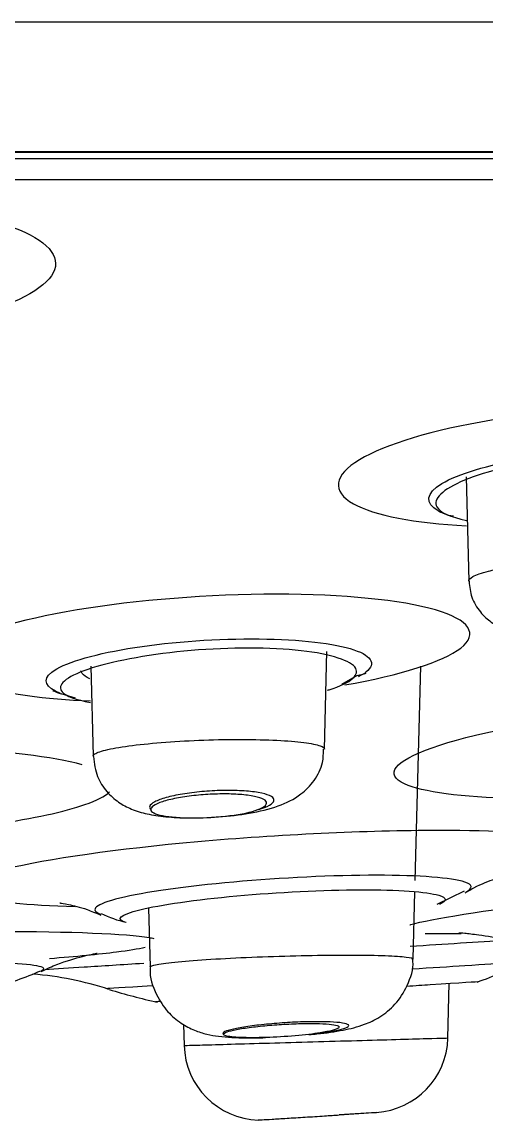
# Model space of a CAD drawing. Header units: millimetres. Extents: x -60 to 7633, y -2614 to 2146.
# Drawn here: x 3575.33 to 3581.4, y 1859.64 to 1873.98 of the extents above; entities that cross this region are included whole.
import ezdxf

# ---------------------------------------------------------------- set-up
doc = ezdxf.new("R2010")
doc.units = ezdxf.units.MM
doc.layers.get('0').update_dxf_attribs({"color": 250})

msp = doc.modelspace()

# ---------------------------------------------------------------- linework, layer by layer
at = {"linetype": 'Continuous'}
for p, q in [((3496.223, 1873.976), (3636.924, 1873.976)), ((3500.908, 1872.287), (3632.239, 1872.287)), ((3500.974, 1872.276), (3632.174, 1872.276)), ((3501.568, 1872.192), (3631.579, 1872.192)), ((3631.372, 1871.914), (3501.776, 1871.914)), ((3581.134, 1868.037), (3581.169, 1866.678)), ((3579.285, 1864.484), (3579.318, 1865.761)), ((3576.234, 1865.566), (3576.265, 1864.393)), ((3580.469, 1862.771), (3580.542, 1865.566)), ((3579.51, 1865.331), (3579.716, 1865.45)), ((3575.844, 1865.213), (3576.029, 1865.156)), ((3576.265, 1864.393), (3576.265, 1864.393)), ((3580.442, 1861.745), (3580.465, 1862.622)), ((3580.758, 1862.463), (3581.113, 1862.635)), ((3576.987, 1862.408), (3577.007, 1861.644)), ((3580.897, 1860.714), (3580.916, 1861.428)), ((3577.445, 1860.891), (3577.452, 1860.617)), ((3579.969, 1859.744), (3579.478, 1859.711)), ((3579.478, 1859.711), (3579.924, 1859.741)), ((3579.924, 1859.741), (3579.924, 1859.741))]:
    msp.add_line(p, q, dxfattribs=at)
for centre, radius, start, end in [((3581.948, 1875.745), 8.274, 262.7066, 263.2176), ((3577.4, 1874.552), 9.396, 284.2905, 284.9862), ((3576.959, 1863.494), 1.295, 242.9805, 258.2795), ((3578.733, 1868.605), 7.6, 289.5695, 294.7969), ((3572.653, 1868.605), 7.6, 287.6306, 292.6683), ((3575.09, 1857.066), 4.5, 72.1319, 85.0574), ((3578.733, 1868.605), 7.6, 252.719, 257.6185), ((3579.898, 1860.741), 1, 273.8616, 358.258), ((3578.452, 1860.643), 1, 181.4298, 268.3901), ((3565.054, 2068.712), 209.5, 274.06967, 274.08126)]:
    msp.add_arc(centre, radius, start, end, dxfattribs=at)
for points, knots in [([(3573.232, 1871.561), (3573.974, 1871.561), (3574.67, 1871.473), (3575.603, 1871.171), (3575.833, 1870.957), (3575.687, 1870.528), (3575.315, 1870.314), (3574.614, 1870.127), (3574.481, 1870.096), (3574.342, 1870.07)], [0, 0, 0, 0, 0.311039, 0.311039, 0.622079, 0.622079, 0.933118, 0.933118, 1, 1, 1, 1]), ([(3584.181, 1868.918), (3584.069, 1868.926), (3583.953, 1868.933), (3583.099, 1868.961), (3582.232, 1868.904), (3580.706, 1868.653), (3580.075, 1868.463), (3579.408, 1868.06), (3579.376, 1867.849), (3579.663, 1867.687)], [0, 0, 0, 0, 0.0517511, 0.0517511, 0.3678341, 0.3678341, 0.683917, 0.683917, 1, 1, 1, 1]), ([(3580.771, 1867.593), (3580.591, 1867.694), (3580.611, 1867.826), (3581.027, 1868.077), (3581.425, 1868.196), (3582.367, 1868.352), (3582.908, 1868.389), (3583.836, 1868.358), (3584.205, 1868.291), (3584.561, 1868.092), (3584.543, 1867.96), (3584.315, 1867.822), (3584.293, 1867.809), (3584.268, 1867.797)], [0, 0, 0, 0, 0.196074, 0.196074, 0.392147, 0.392147, 0.588221, 0.588221, 0.784294, 0.784294, 0.980368, 0.980368, 1, 1, 1, 1]), ([(3584.391, 1868.043), (3584.33, 1868.16), (3584.08, 1868.262), (3583.313, 1868.36), (3582.8, 1868.35), (3581.841, 1868.224), (3581.402, 1868.113), (3580.828, 1867.875), (3580.696, 1867.749), (3580.793, 1867.575), (3580.93, 1867.514), (3581.141, 1867.471)], [0, 0, 0, 0, 0.212677, 0.212677, 0.425353, 0.425353, 0.63803, 0.63803, 0.850707, 0.850707, 1, 1, 1, 1]), ([(3581.169, 1866.678), (3581.169, 1866.697), (3581.187, 1866.717), (3581.223, 1866.737), (3581.266, 1866.761), (3581.337, 1866.785), (3581.429, 1866.808), (3581.488, 1866.823), (3581.556, 1866.838), (3581.632, 1866.851)], [0, 0, 0, 0, 0.334856, 0.334856, 0.334856, 0.741264, 0.741264, 0.741264, 1, 1, 1, 1]), ([(3581.175, 1866.677), (3581.181, 1866.6), (3581.195, 1866.462), (3581.311, 1866.272), (3581.464, 1866.134), (3581.656, 1866.036), (3581.916, 1865.968), (3582.218, 1865.94), (3582.424, 1865.952), (3582.491, 1865.957)], [0, 0, 0, 0, 0.117848, 0.244605, 0.359234, 0.479047, 0.65149, 0.90231, 1, 1, 1, 1]), ([(3578.658, 1866.507), (3577.784, 1866.507), (3576.832, 1866.431), (3575.279, 1866.173), (3574.685, 1865.989), (3574.214, 1865.622), (3574.332, 1865.439), (3575.117, 1865.208), (3575.63, 1865.141), (3576.229, 1865.114)], [0, 0, 0, 0, 0.266688, 0.266688, 0.533376, 0.533376, 0.800064, 0.800064, 1, 1, 1, 1]), ([(3579.553, 1865.323), (3580.282, 1865.452), (3580.836, 1865.626), (3581.303, 1865.99), (3581.179, 1866.172), (3580.291, 1866.431), (3579.532, 1866.507), (3578.658, 1866.507)], [0, 0, 0, 0, 0.323917, 0.323917, 0.661959, 0.661959, 1, 1, 1, 1]), ([(3575.839, 1865.211), (3575.639, 1865.288), (3575.594, 1865.388), (3575.87, 1865.604), (3576.236, 1865.717), (3577.2, 1865.877), (3577.792, 1865.924), (3578.333, 1865.924)], [0, 0, 0, 0, 0.30511, 0.30511, 0.652555, 0.652555, 1, 1, 1, 1]), ([(3579.68, 1865.557), (3579.599, 1865.655), (3579.317, 1865.737), (3578.492, 1865.817), (3577.951, 1865.812), (3576.948, 1865.714), (3576.489, 1865.625), (3575.903, 1865.426), (3575.782, 1865.319), (3575.909, 1865.177), (3576.039, 1865.129), (3576.23, 1865.093)], [0, 0, 0, 0, 0.216174, 0.216174, 0.432348, 0.432348, 0.648522, 0.648522, 0.864696, 0.864696, 1, 1, 1, 1]), ([(3578.333, 1865.924), (3578.875, 1865.924), (3579.345, 1865.877), (3579.896, 1865.717), (3579.972, 1865.603), (3579.801, 1865.469), (3579.768, 1865.449), (3579.729, 1865.429)], [0, 0, 0, 0, 0.459119, 0.459119, 0.918237, 0.918237, 1, 1, 1, 1]), ([(3579.323, 1865.253), (3579.332, 1865.256), (3579.34, 1865.258), (3579.637, 1865.352), (3579.761, 1865.46), (3579.68, 1865.557)], [0, 0, 0, 0, 0.026547, 0.026547, 1, 1, 1, 1]), ([(3576.219, 1865.404), (3576.173, 1865.425), (3576.14, 1865.448), (3576.113, 1865.483), (3576.107, 1865.494), (3576.104, 1865.505)], [0, 0, 0, 0, 0.697672, 0.697672, 1, 1, 1, 1]), ([(3575.736, 1865.247), (3575.735, 1865.247), (3575.749, 1865.243), (3575.808, 1865.221), (3575.845, 1865.207)], [0, 0, 0, 0, 0.4723429, 1, 1, 1, 1]), ([(3581.767, 1863.838), (3581.078, 1863.856), (3580.559, 1863.925), (3580.063, 1864.154), (3580.192, 1864.327), (3581.195, 1864.68), (3582.05, 1864.853), (3583.99, 1865.099), (3585.064, 1865.172), (3585.948, 1865.172)], [0, 0, 0, 0, 0.221134, 0.221134, 0.480756, 0.480756, 0.740378, 0.740378, 1, 1, 1, 1]), ([(3576.121, 1864.282), (3575.738, 1864.385), (3575.104, 1864.462), (3573.437, 1864.534), (3572.354, 1864.512), (3570.431, 1864.351), (3569.625, 1864.216), (3568.752, 1863.912), (3568.688, 1863.744), (3569.027, 1863.606)], [0, 0, 0, 0, 0.217793, 0.217793, 0.478529, 0.478529, 0.739264, 0.739264, 1, 1, 1, 1]), ([(3576.265, 1864.393), (3576.265, 1864.402), (3576.272, 1864.412), (3576.287, 1864.422), (3576.316, 1864.441), (3576.374, 1864.461), (3576.457, 1864.48), (3576.54, 1864.499), (3576.65, 1864.517), (3576.778, 1864.533), (3576.906, 1864.549), (3577.055, 1864.564), (3577.213, 1864.576), (3577.37, 1864.588), (3577.54, 1864.597), (3577.71, 1864.603), (3577.878, 1864.609), (3578.05, 1864.612), (3578.212, 1864.611), (3578.372, 1864.611), (3578.527, 1864.607), (3578.663, 1864.601), (3578.799, 1864.594), (3578.919, 1864.584), (3579.015, 1864.572), (3579.111, 1864.559), (3579.184, 1864.544), (3579.229, 1864.528), (3579.266, 1864.515), (3579.285, 1864.5), (3579.285, 1864.485)], [0, 0, 0, 0, 0.055372, 0.055372, 0.055372, 0.163404, 0.163404, 0.163404, 0.2716, 0.2716, 0.2716, 0.379503, 0.379503, 0.379503, 0.486782, 0.486782, 0.486782, 0.593385, 0.593385, 0.593385, 0.699562, 0.699562, 0.699562, 0.805747, 0.805747, 0.805747, 0.912367, 0.912367, 0.912367, 1, 1, 1, 1]), ([(3576.269, 1864.39), (3576.28, 1864.292), (3576.3, 1864.134), (3576.433, 1863.927), (3576.593, 1863.786), (3576.775, 1863.691), (3576.976, 1863.633), (3577.121, 1863.613), (3577.212, 1863.602)], [0, 0, 0, 0, 0.181142, 0.34061, 0.48521, 0.62917, 0.803942, 1, 1, 1, 1]), ([(3577.212, 1863.602), (3577.316, 1863.594), (3577.518, 1863.581), (3577.912, 1863.594), (3578.328, 1863.645), (3578.673, 1863.729), (3578.95, 1863.858), (3579.159, 1864.067), (3579.269, 1864.283), (3579.272, 1864.421), (3579.273, 1864.484)], [0, 0, 0, 0, 0.117455, 0.263653, 0.417448, 0.587926, 0.737299, 0.835131, 0.934887, 1, 1, 1, 1]), ([(3574.991, 1863.508), (3575.482, 1863.58), (3575.888, 1863.666), (3576.312, 1863.815), (3576.42, 1863.871), (3576.479, 1863.927)], [0, 0, 0, 0, 0.633129, 0.633129, 1, 1, 1, 1]), ([(3578.416, 1863.696), (3578.433, 1863.701), (3578.448, 1863.705), (3578.463, 1863.71), (3578.518, 1863.728), (3578.561, 1863.748), (3578.589, 1863.767), (3578.617, 1863.787), (3578.63, 1863.807), (3578.626, 1863.826), (3578.623, 1863.844), (3578.603, 1863.862), (3578.568, 1863.878), (3578.533, 1863.894), (3578.483, 1863.907), (3578.421, 1863.918), (3578.36, 1863.929), (3578.286, 1863.936), (3578.206, 1863.941), (3578.127, 1863.945), (3578.04, 1863.947), (3577.951, 1863.945), (3577.864, 1863.943), (3577.772, 1863.938), (3577.684, 1863.93), (3577.597, 1863.922), (3577.51, 1863.911), (3577.432, 1863.898), (3577.353, 1863.885), (3577.28, 1863.869), (3577.219, 1863.853), (3577.157, 1863.835), (3577.105, 1863.816), (3577.069, 1863.797), (3577.032, 1863.778), (3577.009, 1863.758), (3577.003, 1863.739), (3576.998, 1863.724), (3577.002, 1863.71), (3577.016, 1863.696)], [0, 0, 0, 0, 0.022269, 0.022269, 0.022269, 0.106214, 0.106214, 0.106214, 0.191425, 0.191425, 0.191425, 0.276821, 0.276821, 0.276821, 0.361192, 0.361192, 0.361192, 0.443799, 0.443799, 0.443799, 0.524726, 0.524726, 0.524726, 0.604801, 0.604801, 0.604801, 0.685171, 0.685171, 0.685171, 0.766831, 0.766831, 0.766831, 0.850248, 0.850248, 0.850248, 0.935159, 0.935159, 0.935159, 1, 1, 1, 1]), ([(3578.416, 1863.696), (3578.417, 1863.696), (3578.418, 1863.697), (3578.419, 1863.697), (3578.463, 1863.714), (3578.496, 1863.733), (3578.513, 1863.751), (3578.53, 1863.769), (3578.533, 1863.787), (3578.521, 1863.804), (3578.509, 1863.821), (3578.481, 1863.837), (3578.44, 1863.85), (3578.4, 1863.863), (3578.346, 1863.874), (3578.282, 1863.883), (3578.22, 1863.891), (3578.146, 1863.896), (3578.068, 1863.899), (3577.992, 1863.901), (3577.908, 1863.9), (3577.825, 1863.897), (3577.743, 1863.893), (3577.658, 1863.887), (3577.579, 1863.878), (3577.498, 1863.869), (3577.421, 1863.858), (3577.352, 1863.844), (3577.282, 1863.831), (3577.22, 1863.815), (3577.169, 1863.799), (3577.118, 1863.782), (3577.078, 1863.764), (3577.052, 1863.746), (3577.028, 1863.729), (3577.015, 1863.712), (3577.016, 1863.696)], [0, 0, 0, 0, 0.001952, 0.001952, 0.001952, 0.09484, 0.09484, 0.09484, 0.188817, 0.188817, 0.188817, 0.28258, 0.28258, 0.28258, 0.374891, 0.374891, 0.374891, 0.465191, 0.465191, 0.465191, 0.55385, 0.55385, 0.55385, 0.64194, 0.64194, 0.64194, 0.730723, 0.730723, 0.730723, 0.821153, 0.821153, 0.821153, 0.913514, 0.913514, 0.913514, 1, 1, 1, 1]), ([(3577.016, 1863.696), (3577.017, 1863.663), (3577.071, 1863.636), (3577.268, 1863.598), (3577.41, 1863.588), (3577.726, 1863.587), (3577.898, 1863.598), (3578.201, 1863.635), (3578.331, 1863.663), (3578.416, 1863.696)], [0, 0, 0, 0, 0.25, 0.25, 0.5, 0.5, 0.75, 0.75, 1, 1, 1, 1]), ([(3576.03, 1862.425), (3575.403, 1862.444), (3574.935, 1862.493), (3574.433, 1862.657), (3574.576, 1862.788), (3575.662, 1863.055), (3576.585, 1863.186), (3578.676, 1863.372), (3579.832, 1863.427), (3580.783, 1863.427)], [0, 0, 0, 0, 0.2026358, 0.2026358, 0.4684239, 0.4684239, 0.7342119, 0.7342119, 1, 1, 1, 1]), ([(3579.966, 1862.838), (3579.402, 1862.838), (3578.719, 1862.806), (3577.48, 1862.695), (3576.93, 1862.617), (3576.297, 1862.462), (3576.204, 1862.386), (3576.363, 1862.33)], [0, 0, 0, 0, 0.3351925, 0.3351925, 0.6703849, 0.6703849, 1, 1, 1, 1]), ([(3581.134, 1862.623), (3581.228, 1862.671), (3581.223, 1862.715), (3580.949, 1862.806), (3580.529, 1862.838), (3579.966, 1862.838)], [0, 0, 0, 0, 0.388642, 0.388642, 1, 1, 1, 1]), ([(3581.122, 1862.608), (3581.165, 1862.634), (3581.307, 1862.718), (3581.516, 1862.793), (3581.629, 1862.83), (3581.644, 1862.834), (3581.644, 1862.834)], [0, 0, 0, 0, 0.130699, 0.508966, 0.818057, 1, 1, 1, 1]), ([(3576.689, 1862.22), (3576.546, 1862.264), (3576.617, 1862.325), (3577.14, 1862.453), (3577.601, 1862.52), (3578.139, 1862.569)], [0, 0, 0, 0, 0.494148, 0.494148, 1, 1, 1, 1]), ([(3578.139, 1862.569), (3578.677, 1862.618), (3579.271, 1862.648), (3580.246, 1862.651), (3580.623, 1862.624), (3580.887, 1862.544), (3580.888, 1862.502), (3580.786, 1862.458)], [0, 0, 0, 0, 0.369778, 0.369778, 0.739556, 0.739556, 1, 1, 1, 1]), ([(3580.401, 1862.191), (3580.405, 1862.192), (3580.408, 1862.193), (3580.68, 1862.271), (3581.364, 1862.379), (3582.419, 1862.506), (3582.558, 1862.522), (3582.7, 1862.538)], [0, 0, 0, 0, 0.011552, 0.011552, 0.873899, 0.873899, 1, 1, 1, 1]), ([(3575.831, 1862.477), (3575.831, 1862.477), (3575.839, 1862.476), (3575.925, 1862.46), (3576.132, 1862.417), (3576.297, 1862.347), (3576.365, 1862.319)], [0, 0, 0, 0, 0.104344, 0.446287, 0.806859, 1, 1, 1, 1]), ([(3575.001, 1862.106), (3575.979, 1862.106), (3576.704, 1862.076), (3577.018, 1862.022), (3577.039, 1862.018), (3577.057, 1862.013)], [0, 0, 0, 0, 0.922613, 0.922613, 1, 1, 1, 1]), ([(3581.072, 1862.075), (3580.983, 1862.073), (3580.9, 1862.072), (3580.74, 1862.072), (3580.665, 1862.073), (3580.6, 1862.075)], [0, 0, 0, 0, 0.469519, 0.469519, 1, 1, 1, 1]), ([(3581.042, 1862.088), (3581.042, 1862.088), (3581.047, 1862.088), (3581.1, 1862.086), (3581.31, 1862.061), (3581.621, 1862.015), (3581.834, 1861.928), (3581.933, 1861.887)], [0, 0, 0, 0, 0.050779, 0.271584, 0.492458, 0.798241, 1, 1, 1, 1]), ([(3575.586, 1861.584), (3575.663, 1861.619), (3575.852, 1861.706), (3576.118, 1861.778), (3576.287, 1861.816), (3576.316, 1861.821), (3576.317, 1861.821), (3576.317, 1861.821)], [0, 0, 0, 0, 0.1775314, 0.518853, 0.7554367, 0.9922967, 1, 1, 1, 1]), ([(3576.944, 1861.894), (3576.852, 1861.874), (3576.727, 1861.855), (3576.34, 1861.805), (3576.042, 1861.776), (3575.694, 1861.748)], [0, 0, 0, 0, 0.4041, 0.4041, 1, 1, 1, 1]), ([(3575.59, 1861.596), (3575.645, 1861.618), (3575.625, 1861.639), (3575.343, 1861.688), (3574.876, 1861.707), (3574.248, 1861.707)], [0, 0, 0, 0, 0.34335, 0.34335, 1, 1, 1, 1]), ([(3575.634, 1861.609), (3575.784, 1861.619), (3575.956, 1861.63), (3576.38, 1861.657), (3576.642, 1861.674), (3576.924, 1861.692)], [0, 0, 0, 0, 0.449403, 0.449403, 1, 1, 1, 1]), ([(3577.008, 1861.644), (3577.008, 1861.647), (3577.011, 1861.651), (3577.019, 1861.654), (3577.042, 1861.665), (3577.097, 1861.676), (3577.182, 1861.688), (3577.266, 1861.699), (3577.382, 1861.711), (3577.519, 1861.722), (3577.656, 1861.733), (3577.818, 1861.743), (3577.993, 1861.753), (3578.167, 1861.762), (3578.358, 1861.771), (3578.549, 1861.777), (3578.74, 1861.784), (3578.938, 1861.789), (3579.125, 1861.792), (3579.312, 1861.796), (3579.493, 1861.797), (3579.655, 1861.797), (3579.816, 1861.796), (3579.962, 1861.794), (3580.08, 1861.789), (3580.198, 1861.785), (3580.291, 1861.779), (3580.352, 1861.771), (3580.412, 1861.764), (3580.443, 1861.755), (3580.442, 1861.745)], [0, 0, 0, 0, 0.037465, 0.037465, 0.037465, 0.144878, 0.144878, 0.144878, 0.252432, 0.252432, 0.252432, 0.360019, 0.360019, 0.360019, 0.467515, 0.467515, 0.467515, 0.574837, 0.574837, 0.574837, 0.681978, 0.681978, 0.681978, 0.789011, 0.789011, 0.789011, 0.896056, 0.896056, 0.896056, 1, 1, 1, 1]), ([(3579.084, 1860.758), (3579.122, 1860.761), (3579.28, 1860.775), (3579.532, 1860.816), (3579.768, 1860.869), (3580.013, 1860.981), (3580.223, 1861.152), (3580.378, 1861.399), (3580.454, 1861.623), (3580.439, 1861.734), (3580.437, 1861.745)], [0, 0, 0, 0, 0.050903, 0.248277, 0.433329, 0.554297, 0.683869, 0.826982, 0.985065, 1, 1, 1, 1]), ([(3581.922, 1861.707), (3581.922, 1861.707), (3581.625, 1861.688), (3580.918, 1861.643), (3580.683, 1861.628), (3580.428, 1861.612)], [0, 0, 0, 0, 0.7146467, 0.7146467, 1, 1, 1, 1]), ([(3577.013, 1861.646), (3577.011, 1861.634), (3576.995, 1861.517), (3577.073, 1861.294), (3577.223, 1861.06), (3577.403, 1860.906), (3577.583, 1860.811), (3577.754, 1860.76), (3577.962, 1860.726), (3578.205, 1860.714), (3578.42, 1860.717), (3578.515, 1860.719)], [0, 0, 0, 0, 0.015641, 0.170355, 0.293252, 0.398436, 0.49231, 0.579118, 0.671544, 0.876637, 1, 1, 1, 1]), ([(3580.667, 1861.412), (3581.065, 1861.437), (3581.295, 1861.452), (3581.301, 1861.452), (3581.301, 1861.452), (3581.301, 1861.452)], [0, 0, 0, 0, 0.986907, 0.986907, 1, 1, 1, 1]), ([(3577.135, 1861.191), (3577.1, 1861.188), (3577.081, 1861.187), (3577.078, 1861.187), (3577.083, 1861.187), (3577.092, 1861.188)], [0, 0, 0, 0, 0.640438, 0.640438, 1, 1, 1, 1]), ([(3579.081, 1860.761), (3579.156, 1860.769), (3579.226, 1860.778), (3579.289, 1860.787), (3579.361, 1860.798), (3579.425, 1860.809), (3579.474, 1860.821), (3579.524, 1860.832), (3579.56, 1860.844), (3579.581, 1860.855), (3579.602, 1860.866), (3579.607, 1860.877), (3579.597, 1860.886), (3579.586, 1860.895), (3579.56, 1860.904), (3579.519, 1860.91), (3579.479, 1860.917), (3579.424, 1860.921), (3579.358, 1860.924), (3579.293, 1860.927), (3579.216, 1860.928), (3579.133, 1860.927), (3579.05, 1860.926), (3578.96, 1860.924), (3578.869, 1860.919), (3578.779, 1860.914), (3578.685, 1860.908), (3578.596, 1860.9), (3578.507, 1860.892), (3578.42, 1860.883), (3578.343, 1860.873), (3578.265, 1860.863), (3578.195, 1860.852), (3578.138, 1860.84), (3578.08, 1860.829), (3578.034, 1860.817), (3578.004, 1860.806), (3577.974, 1860.794), (3577.959, 1860.783), (3577.959, 1860.773), (3577.959, 1860.769), (3577.963, 1860.765), (3577.968, 1860.761)], [0, 0, 0, 0, 0.065185, 0.065185, 0.065185, 0.140675, 0.140675, 0.140675, 0.216562, 0.216562, 0.216562, 0.292514, 0.292514, 0.292514, 0.368167, 0.368167, 0.368167, 0.443289, 0.443289, 0.443289, 0.517887, 0.517887, 0.517887, 0.592198, 0.592198, 0.592198, 0.666579, 0.666579, 0.666579, 0.741355, 0.741355, 0.741355, 0.81668, 0.81668, 0.81668, 0.892473, 0.892473, 0.892473, 0.968445, 0.968445, 0.968445, 1, 1, 1, 1]), ([(3577.968, 1860.761), (3577.966, 1860.769), (3577.975, 1860.777), (3577.994, 1860.786), (3578.015, 1860.796), (3578.052, 1860.807), (3578.099, 1860.817), (3578.147, 1860.828), (3578.208, 1860.839), (3578.277, 1860.848), (3578.346, 1860.858), (3578.424, 1860.867), (3578.506, 1860.875), (3578.587, 1860.882), (3578.673, 1860.889), (3578.758, 1860.894), (3578.843, 1860.898), (3578.927, 1860.902), (3579.006, 1860.903), (3579.083, 1860.904), (3579.157, 1860.904), (3579.22, 1860.902), (3579.283, 1860.9), (3579.337, 1860.896), (3579.378, 1860.891), (3579.419, 1860.886), (3579.449, 1860.879), (3579.464, 1860.871), (3579.479, 1860.863), (3579.48, 1860.854), (3579.467, 1860.844), (3579.454, 1860.834), (3579.426, 1860.824), (3579.386, 1860.813), (3579.346, 1860.803), (3579.292, 1860.792), (3579.229, 1860.782), (3579.184, 1860.775), (3579.134, 1860.768), (3579.081, 1860.761)], [0, 0, 0, 0, 0.067958, 0.067958, 0.067958, 0.147984, 0.147984, 0.147984, 0.228329, 0.228329, 0.228329, 0.3086, 0.3086, 0.3086, 0.388432, 0.388432, 0.388432, 0.467658, 0.467658, 0.467658, 0.546382, 0.546382, 0.546382, 0.624925, 0.624925, 0.624925, 0.703679, 0.703679, 0.703679, 0.782946, 0.782946, 0.782946, 0.862808, 0.862808, 0.862808, 0.943089, 0.943089, 0.943089, 1, 1, 1, 1]), ([(3577.453, 1860.617), (3577.453, 1860.617), (3577.476, 1860.618), (3577.521, 1860.619), (3577.574, 1860.62), (3577.661, 1860.623), (3577.773, 1860.626), (3577.884, 1860.629), (3578.025, 1860.633), (3578.182, 1860.638), (3578.34, 1860.642), (3578.519, 1860.647), (3578.704, 1860.653), (3578.89, 1860.658), (3579.087, 1860.664), (3579.279, 1860.669), (3579.472, 1860.675), (3579.665, 1860.68), (3579.843, 1860.685), (3580.02, 1860.69), (3580.188, 1860.695), (3580.331, 1860.699), (3580.474, 1860.703), (3580.596, 1860.707), (3580.688, 1860.709), (3580.78, 1860.712), (3580.844, 1860.714), (3580.875, 1860.714), (3580.89, 1860.715), (3580.897, 1860.715), (3580.897, 1860.715)], [0, 0, 0, 0, 0.090038, 0.090038, 0.090038, 0.19734, 0.19734, 0.19734, 0.304665, 0.304665, 0.304665, 0.412029, 0.412029, 0.412029, 0.519435, 0.519435, 0.519435, 0.626865, 0.626865, 0.626865, 0.73429, 0.73429, 0.73429, 0.841686, 0.841686, 0.841686, 0.949039, 0.949039, 0.949039, 1, 1, 1, 1]), ([(3579.081, 1860.761), (3578.968, 1860.748), (3578.84, 1860.737), (3578.585, 1860.722), (3578.457, 1860.718), (3578.233, 1860.718), (3578.139, 1860.722), (3578.041, 1860.733), (3578.015, 1860.738), (3577.98, 1860.749), (3577.97, 1860.755), (3577.968, 1860.761)], [0, 0, 0, 0, 0.25, 0.25, 0.5, 0.5, 0.75, 0.75, 0.875, 0.875, 1, 1, 1, 1]), ([(3578.42, 1859.644), (3578.42, 1859.644), (3578.42, 1859.644), (3578.42, 1859.644), (3578.423, 1859.644), (3578.441, 1859.645), (3578.472, 1859.647), (3578.502, 1859.649), (3578.547, 1859.651), (3578.602, 1859.655), (3578.657, 1859.658), (3578.723, 1859.662), (3578.796, 1859.667), (3578.869, 1859.671), (3578.95, 1859.676), (3579.033, 1859.681), (3579.116, 1859.687), (3579.203, 1859.692), (3579.286, 1859.698), (3579.352, 1859.702), (3579.417, 1859.706), (3579.478, 1859.711)], [0, 0, 0, 0, 0.019075, 0.019075, 0.019075, 0.18826, 0.18826, 0.18826, 0.357456, 0.357456, 0.357456, 0.526829, 0.526829, 0.526829, 0.696486, 0.696486, 0.696486, 0.866432, 0.866432, 0.866432, 1, 1, 1, 1])]:
    msp.add_open_spline(points, degree=3, knots=knots, dxfattribs=at)
for points in [[(3579.663, 1867.687), (3579.933, 1867.535), (3580.47, 1867.432), (3581.139, 1867.399)], [(3580.928, 1867.528), (3580.866, 1867.548), (3580.813, 1867.569), (3580.771, 1867.593)], [(3580.783, 1863.427), (3581.517, 1863.427), (3582.104, 1863.394), (3582.465, 1863.337)], [(3580.405, 1861.913), (3580.856, 1861.942), (3581.283, 1861.969), (3581.664, 1861.994)], [(3577.037, 1861.395), (3576.657, 1861.371), (3576.445, 1861.358), (3576.445, 1861.358)], [(3580.361, 1861.392), (3580.47, 1861.399), (3580.573, 1861.406), (3580.667, 1861.412)]]:
    msp.add_open_spline(points, degree=3, dxfattribs=at)

doc.saveas('drawing.dxf')
